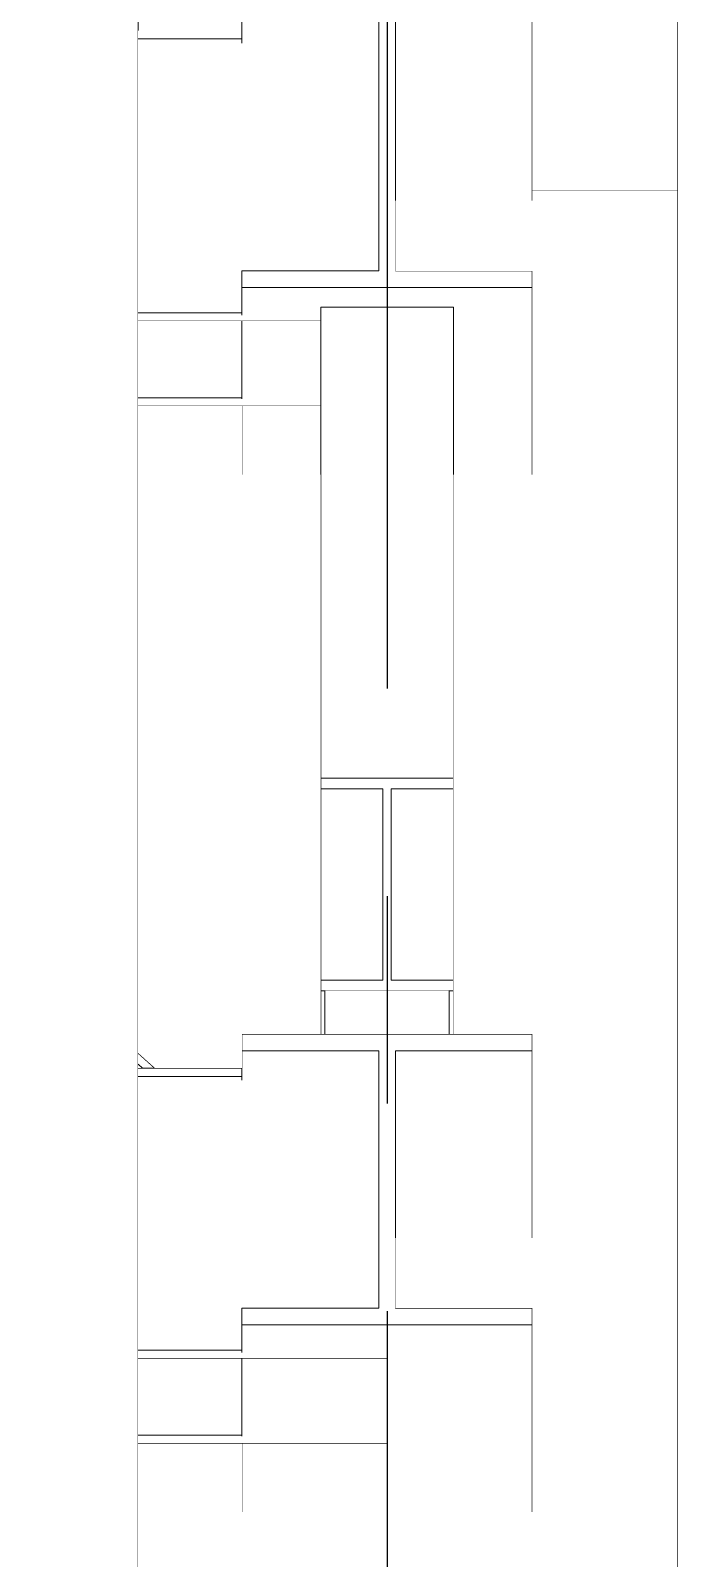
# Model space of a CAD drawing. Extents: x -18489 to 195597, y -1599 to 112111.
# Drawn here: x 24317 to 24395, y 28376 to 28560.1 of the extents above; entities that cross this region are included whole.
import ezdxf
from ezdxf.xclip import XClip

# ---------------------------------------------------------------- set-up
doc = ezdxf.new("R2010")
doc.units = 0
doc.header["$LTSCALE"] = 100
doc.header["$XCLIPFRAME"] = 2
doc.linetypes.add('188K-SM-07-F10-MECH-CR PIPE-Y2257103$0$X-S-FAB_SL ALL$0$COL-CEN-LIN', pattern=[3.25, 2.5, -0.25, 0.25, -0.25])
doc.linetypes.add('188K-SM-07-F10-MECH-CR PIPE-Y2257103$0$X-S-FAB_SL ALL$0$Wipeout_Contour', pattern=[1, 0, -1])
for name, color, linetype in [('188K-SM-07-F10-MECH-CR PIPE-Y2257103$0$X-S-FAB_SL ALL$0$A-WALL-EX', 7, 'Continuous'), ('188K-SM-07-F10-MECH-CR PIPE-Y2257103$0$X-S-FAB_SL ALL$0$A-WALL-IN', 7, 'Continuous'), ('188K-SM-07-F10-MECH-CR PIPE-Y2257103$0$X-S-FAB_SL ALL$0$ASP_1', 1, 'Continuous'), ('188K-SM-07-F10-MECH-CR PIPE-Y2257103$0$X-S-FAB_SL ALL$0$CCL', 15, '188K-SM-07-F10-MECH-CR PIPE-Y2257103$0$X-S-FAB_SL ALL$0$COL-CEN-LIN'), ('188K-SM-07-F10-MECH-CR PIPE-Y2257103$0$X-S-FAB_SL ALL$0$Hattch', 7, 'Continuous'), ('188K-SM-07-F10-MECH-CR PIPE-Y2257103$0$X-S-FAB_SL ALL$0$S-COL', 7, 'Continuous'), ('188K-SM-07-F10-MECH-CR PIPE-Y2257103$0$X-S-FAB_SL ALL$0$S-TRUSS', 7, 'Continuous')]:
    doc.layers.add(name, color=color, linetype=linetype)

# ---------------------------------------------------------------- blocks, each defined once
blk = doc.blocks.new('188K-SM-07-F10-MECH-CR PIPE-Y2257103$0$X-S-FAB_SL ALL$0$剖面元素_441_3', base_point=(23061.26, -8263.06))
at = {"layer": '188K-SM-07-F10-MECH-CR PIPE-Y2257103$0$X-S-FAB_SL ALL$0$A-WALL-EX', "color": 6, "lineweight": 0}
blk.add_line((47456.26, -5965.06), (47456.26, -6400.75), dxfattribs=at)
blk = doc.blocks.new('188K-SM-07-F10-MECH-CR PIPE-Y2257103$0$X-S-FAB_SL ALL$0$剖面元素_588_3', base_point=(23061.26, -8263.06))
at = {"layer": '188K-SM-07-F10-MECH-CR PIPE-Y2257103$0$X-S-FAB_SL ALL$0$A-WALL-IN', "color": 3, "lineweight": 0}
blk.add_line((47391.26, -5984.5), (47391.26, -6400.06), dxfattribs=at)
blk = doc.blocks.new('188K-SM-07-F10-MECH-CR PIPE-Y2257103$0$X-S-FAB_SL ALL$0$剖面元素_953_3', base_point=(23061.26, -8263.06))
at = {"color": 254, "linetype": '188K-SM-07-F10-MECH-CR PIPE-Y2257103$0$X-S-FAB_SL ALL$0$Wipeout_Contour', "lineweight": 0, "ltscale": 191120.353629}
blk.add_wipeout([(47391.26, -6034.78), (47403.76, -6034.78), (47403.76, -6033.78), (47391.26, -6033.78)], dxfattribs=at).dxf.layer = '188K-SM-07-F10-MECH-CR PIPE-Y2257103$0$X-S-FAB_SL ALL$0$Hattch'
at = {"color": 254, "linetype": '188K-SM-07-F10-MECH-CR PIPE-Y2257103$0$X-S-FAB_SL ALL$0$Wipeout_Contour', "lineweight": 0, "ltscale": 286849.718893}
blk.add_wipeout([(47391.26, -6192.78), (47391.26, -6193.78), (47421.26, -6193.78), (47421.26, -6193.05), (47403.76, -6193.05), (47403.76, -6192.78)], dxfattribs=at).dxf.layer = '188K-SM-07-F10-MECH-CR PIPE-Y2257103$0$X-S-FAB_SL ALL$0$Hattch'
at = {"layer": '188K-SM-07-F10-MECH-CR PIPE-Y2257103$0$X-S-FAB_SL ALL$0$S-TRUSS', "color": 8, "lineweight": 0}
for p, q in [((47391.26, -6193.78), (47421.26, -6193.78)), ((47421.26, -6193.78), (47421.26, -6193.05))]:
    blk.add_line(p, q, dxfattribs=at)
at = {"color": 254, "linetype": '188K-SM-07-F10-MECH-CR PIPE-Y2257103$0$X-S-FAB_SL ALL$0$Wipeout_Contour', "lineweight": 0, "ltscale": 382314.546626}
blk.add_wipeout([(47391.26, -6067.78), (47403.76, -6067.78), (47403.76, -6062.73), (47420.26, -6062.73), (47420.26, -6035.28), (47403.76, -6035.28), (47403.76, -6034.78), (47391.26, -6034.78)], dxfattribs=at).dxf.layer = '188K-SM-07-F10-MECH-CR PIPE-Y2257103$0$X-S-FAB_SL ALL$0$Hattch'
at = {"color": 254, "linetype": '188K-SM-07-F10-MECH-CR PIPE-Y2257103$0$X-S-FAB_SL ALL$0$Wipeout_Contour', "lineweight": 0, "ltscale": 382442.421858}
blk.add_wipeout([(47391.26, -6192.78), (47403.76, -6192.78), (47403.76, -6187.71), (47420.26, -6187.71), (47420.26, -6160.26), (47403.76, -6160.26), (47403.76, -6159.78), (47391.26, -6159.78)], dxfattribs=at).dxf.layer = '188K-SM-07-F10-MECH-CR PIPE-Y2257103$0$X-S-FAB_SL ALL$0$Hattch'
at = {"layer": '188K-SM-07-F10-MECH-CR PIPE-Y2257103$0$X-S-FAB_SL ALL$0$S-TRUSS', "color": 8, "lineweight": 0}
for p, q in [((47403.76, -6034.78), (47391.26, -6034.78)), ((47391.26, -6192.78), (47403.76, -6192.78))]:
    blk.add_line(p, q, dxfattribs=at)
at = {"color": 254, "linetype": '188K-SM-07-F10-MECH-CR PIPE-Y2257103$0$X-S-FAB_SL ALL$0$Wipeout_Contour', "lineweight": 0, "ltscale": 286737.366782}
blk.add_wipeout([(47403.76, -6067.78), (47391.26, -6067.78), (47391.26, -6068.78), (47413.26, -6068.78), (47413.26, -6068.07), (47403.76, -6068.07)], dxfattribs=at).dxf.layer = '188K-SM-07-F10-MECH-CR PIPE-Y2257103$0$X-S-FAB_SL ALL$0$Hattch'
at = {"color": 254, "linetype": '188K-SM-07-F10-MECH-CR PIPE-Y2257103$0$X-S-FAB_SL ALL$0$Wipeout_Contour', "lineweight": 0, "ltscale": 191184.143428}
blk.add_wipeout([(47391.26, -6158.78), (47391.26, -6159.78), (47403.76, -6159.78), (47403.76, -6158.78)], dxfattribs=at).dxf.layer = '188K-SM-07-F10-MECH-CR PIPE-Y2257103$0$X-S-FAB_SL ALL$0$Hattch'
at = {"layer": '188K-SM-07-F10-MECH-CR PIPE-Y2257103$0$X-S-FAB_SL ALL$0$S-TRUSS', "color": 8, "lineweight": 0}
for p, q in [((47403.76, -6067.78), (47391.26, -6067.78)), ((47413.26, -6068.78), (47391.26, -6068.78)), ((47391.26, -6158.78), (47391.79, -6158.78)), ((47393.29, -6158.78), (47403.76, -6158.78)), ((47391.26, -6159.78), (47403.76, -6159.78))]:
    blk.add_line(p, q, dxfattribs=at)
blk = doc.blocks.new('188K-SM-07-F10-MECH-CR PIPE-Y2257103$0$X-S-FAB_SL ALL$0$剖面元素_954_3', base_point=(23061.26, -8263.06))
at = {"color": 254, "linetype": '188K-SM-07-F10-MECH-CR PIPE-Y2257103$0$X-S-FAB_SL ALL$0$Wipeout_Contour', "lineweight": 0, "ltscale": 190904.899106}
blk.add_wipeout([(47292.38, -6068.78), (47290.88, -6068.78), (47376.26, -6144.94), (47376.26, -6143.6)], dxfattribs=at).dxf.layer = '188K-SM-07-F10-MECH-CR PIPE-Y2257103$0$X-S-FAB_SL ALL$0$Hattch'
at = {"color": 254, "linetype": '188K-SM-07-F10-MECH-CR PIPE-Y2257103$0$X-S-FAB_SL ALL$0$Wipeout_Contour', "lineweight": 0, "ltscale": 191162.158626}
blk.add_wipeout([(47391.26, -6158.31), (47391.79, -6158.78), (47393.29, -6158.78), (47391.26, -6156.97)], dxfattribs=at).dxf.layer = '188K-SM-07-F10-MECH-CR PIPE-Y2257103$0$X-S-FAB_SL ALL$0$Hattch'
at = {"color": 254, "linetype": '188K-SM-07-F10-MECH-CR PIPE-Y2257103$0$X-S-FAB_SL ALL$0$Wipeout_Contour', "lineweight": 0, "ltscale": 238656.33726}
blk.add_wipeout([(47290.88, -6068.78), (47271.34, -6068.78), (47372.26, -6158.78), (47376.26, -6158.78), (47376.26, -6144.94)], dxfattribs=at).dxf.layer = '188K-SM-07-F10-MECH-CR PIPE-Y2257103$0$X-S-FAB_SL ALL$0$Hattch'
at = {"color": 254, "linetype": '188K-SM-07-F10-MECH-CR PIPE-Y2257103$0$X-S-FAB_SL ALL$0$Wipeout_Contour', "lineweight": 0, "ltscale": 143370.338763}
blk.add_wipeout([(47391.26, -6158.78), (47391.79, -6158.78), (47391.26, -6158.31)], dxfattribs=at).dxf.layer = '188K-SM-07-F10-MECH-CR PIPE-Y2257103$0$X-S-FAB_SL ALL$0$Hattch'
at = {"layer": '188K-SM-07-F10-MECH-CR PIPE-Y2257103$0$X-S-FAB_SL ALL$0$S-TRUSS', "color": 8, "lineweight": 0}
for p, q in [((47393.29, -6158.78), (47391.26, -6156.97)), ((47391.79, -6158.78), (47391.26, -6158.31)), ((47391.79, -6158.78), (47393.29, -6158.78))]:
    blk.add_line(p, q, dxfattribs=at)
at = {"color": 254, "linetype": '188K-SM-07-F10-MECH-CR PIPE-Y2257103$0$X-S-FAB_SL ALL$0$Wipeout_Contour', "lineweight": 0, "ltscale": 190857.491717}
blk.add_wipeout([(47269.84, -6068.78), (47370.75, -6158.78), (47372.26, -6158.78), (47271.34, -6068.78)], dxfattribs=at).dxf.layer = '188K-SM-07-F10-MECH-CR PIPE-Y2257103$0$X-S-FAB_SL ALL$0$Hattch'
at = {"layer": '188K-SM-07-F10-MECH-CR PIPE-Y2257103$0$X-S-FAB_SL ALL$0$S-TRUSS', "color": 8, "lineweight": 0}
for p, q in [((47269.84, -6068.78), (47271.34, -6068.78)), ((47370.75, -6158.78), (47269.84, -6068.78)), ((47372.26, -6158.78), (47271.34, -6068.78)), ((47290.88, -6068.78), (47292.38, -6068.78)), ((47376.26, -6144.94), (47290.88, -6068.78)), ((47376.26, -6143.6), (47292.38, -6068.78)), ((47370.75, -6158.78), (47372.26, -6158.78))]:
    blk.add_line(p, q, dxfattribs=at)
blk = doc.blocks.new('188K-SM-07-F10-MECH-CR PIPE-Y2257103$0$X-S-FAB_SL ALL$0$剖面元素_956_3', base_point=(23061.26, -8263.06))
at = {"color": 254, "linetype": '188K-SM-07-F10-MECH-CR PIPE-Y2257103$0$X-S-FAB_SL ALL$0$Wipeout_Contour', "lineweight": 0, "ltscale": 191140.179563}
blk.add_wipeout([(47391.26, -6068.78), (47391.26, -6078.02), (47403.76, -6078.02), (47403.76, -6068.78)], dxfattribs=at).dxf.layer = '188K-SM-07-F10-MECH-CR PIPE-Y2257103$0$X-S-FAB_SL ALL$0$Hattch'
at = {"color": 254, "linetype": '188K-SM-07-F10-MECH-CR PIPE-Y2257103$0$X-S-FAB_SL ALL$0$Wipeout_Contour', "lineweight": 0, "ltscale": 286857.6002}
blk.add_wipeout([(47391.26, -6203.02), (47391.26, -6204.02), (47421.26, -6204.02), (47421.26, -6203.12), (47403.76, -6203.12), (47403.76, -6203.02)], dxfattribs=at).dxf.layer = '188K-SM-07-F10-MECH-CR PIPE-Y2257103$0$X-S-FAB_SL ALL$0$Hattch'
at = {"layer": '188K-SM-07-F10-MECH-CR PIPE-Y2257103$0$X-S-FAB_SL ALL$0$S-TRUSS', "color": 8, "lineweight": 0}
for p, q in [((47421.26, -6204.02), (47421.26, -6203.12)), ((47391.26, -6204.02), (47421.26, -6204.02))]:
    blk.add_line(p, q, dxfattribs=at)
at = {"color": 254, "linetype": '188K-SM-07-F10-MECH-CR PIPE-Y2257103$0$X-S-FAB_SL ALL$0$Wipeout_Contour', "lineweight": 0, "ltscale": 286745.092171}
blk.add_wipeout([(47403.76, -6078.02), (47391.26, -6078.02), (47391.26, -6079.02), (47413.26, -6079.02), (47413.26, -6078.15), (47403.76, -6078.15)], dxfattribs=at).dxf.layer = '188K-SM-07-F10-MECH-CR PIPE-Y2257103$0$X-S-FAB_SL ALL$0$Hattch'
at = {"color": 254, "linetype": '188K-SM-07-F10-MECH-CR PIPE-Y2257103$0$X-S-FAB_SL ALL$0$Wipeout_Contour', "lineweight": 0, "ltscale": 191204.371928}
blk.add_wipeout([(47391.26, -6193.78), (47391.26, -6203.02), (47403.76, -6203.02), (47403.76, -6193.78)], dxfattribs=at).dxf.layer = '188K-SM-07-F10-MECH-CR PIPE-Y2257103$0$X-S-FAB_SL ALL$0$Hattch'
at = {"layer": '188K-SM-07-F10-MECH-CR PIPE-Y2257103$0$X-S-FAB_SL ALL$0$S-TRUSS', "color": 8, "lineweight": 0}
for p, q in [((47403.76, -6078.02), (47391.26, -6078.02)), ((47413.26, -6079.02), (47391.26, -6079.02)), ((47391.26, -6203.02), (47403.76, -6203.02))]:
    blk.add_line(p, q, dxfattribs=at)
blk = doc.blocks.new('188K-SM-07-F10-MECH-CR PIPE-Y2257103$0$X-S-FAB_SL ALL$0$剖面元素_959_3', base_point=(23061.26, -8263.06))
at = {"layer": '188K-SM-07-F10-MECH-CR PIPE-Y2257103$0$X-S-FAB_SL ALL$0$S-TRUSS', "color": 3, "lineweight": 0}
for p, q in [((47438.76, -6029.71), (47403.76, -6029.71)), ((47420.26, -6062.73), (47403.76, -6062.73)), ((47438.76, -6062.73), (47422.26, -6062.73)), ((47438.76, -6154.69), (47403.76, -6154.69)), ((47420.26, -6187.71), (47403.76, -6187.71)), ((47438.76, -6187.71), (47422.26, -6187.71))]:
    blk.add_line(p, q, dxfattribs=at)
at = {"color": 254, "linetype": '188K-SM-07-F10-MECH-CR PIPE-Y2257103$0$X-S-FAB_SL ALL$0$Wipeout_Contour', "lineweight": 0, "ltscale": 191177.493893}
blk.add_wipeout([(47403.76, -6031.71), (47403.76, -6035.28), (47420.26, -6035.28), (47420.26, -6031.71)], dxfattribs=at).dxf.layer = '188K-SM-07-F10-MECH-CR PIPE-Y2257103$0$X-S-FAB_SL ALL$0$Hattch'
at = {"color": 254, "linetype": '188K-SM-07-F10-MECH-CR PIPE-Y2257103$0$X-S-FAB_SL ALL$0$Wipeout_Contour', "lineweight": 0, "ltscale": 191255.705662}
blk.add_wipeout([(47422.26, -6031.71), (47422.26, -6054.28), (47438.76, -6054.28), (47438.76, -6031.71)], dxfattribs=at).dxf.layer = '188K-SM-07-F10-MECH-CR PIPE-Y2257103$0$X-S-FAB_SL ALL$0$Hattch'
at = {"color": 254, "linetype": '188K-SM-07-F10-MECH-CR PIPE-Y2257103$0$X-S-FAB_SL ALL$0$Wipeout_Contour', "lineweight": 0, "ltscale": 382467.010535}
blk.add_wipeout([(47403.76, -6068.07), (47413.26, -6068.07), (47413.26, -6067.12), (47429.26, -6067.12), (47429.26, -6087.3), (47438.76, -6087.3), (47438.76, -6064.73), (47403.76, -6064.73)], dxfattribs=at).dxf.layer = '188K-SM-07-F10-MECH-CR PIPE-Y2257103$0$X-S-FAB_SL ALL$0$Hattch'
at = {"color": 254, "linetype": '188K-SM-07-F10-MECH-CR PIPE-Y2257103$0$X-S-FAB_SL ALL$0$Wipeout_Contour', "lineweight": 0, "ltscale": 191241.245978}
blk.add_wipeout([(47420.26, -6156.69), (47403.76, -6156.69), (47403.76, -6160.26), (47420.26, -6160.26)], dxfattribs=at).dxf.layer = '188K-SM-07-F10-MECH-CR PIPE-Y2257103$0$X-S-FAB_SL ALL$0$Hattch'
at = {"color": 254, "linetype": '188K-SM-07-F10-MECH-CR PIPE-Y2257103$0$X-S-FAB_SL ALL$0$Wipeout_Contour', "lineweight": 0, "ltscale": 191319.530963}
blk.add_wipeout([(47422.26, -6156.69), (47422.26, -6179.26), (47438.76, -6179.26), (47438.76, -6156.69)], dxfattribs=at).dxf.layer = '188K-SM-07-F10-MECH-CR PIPE-Y2257103$0$X-S-FAB_SL ALL$0$Hattch'
at = {"color": 254, "linetype": '188K-SM-07-F10-MECH-CR PIPE-Y2257103$0$X-S-FAB_SL ALL$0$Wipeout_Contour', "lineweight": 0, "ltscale": 573829.61627}
blk.add_wipeout([(47403.76, -6189.71), (47403.76, -6193.05), (47421.26, -6193.05), (47421.26, -6193.78), (47403.76, -6193.78), (47403.76, -6203.12), (47421.26, -6203.12), (47421.26, -6204.02), (47403.76, -6204.02), (47403.76, -6212.28), (47438.76, -6212.28), (47438.76, -6189.71)], dxfattribs=at).dxf.layer = '188K-SM-07-F10-MECH-CR PIPE-Y2257103$0$X-S-FAB_SL ALL$0$Hattch'
at = {"layer": '188K-SM-07-F10-MECH-CR PIPE-Y2257103$0$X-S-FAB_SL ALL$0$S-TRUSS', "color": 3, "lineweight": 0}
for p, q in [((47403.76, -6029.71), (47403.76, -6031.71)), ((47438.76, -6029.71), (47438.76, -6031.71)), ((47420.26, -6031.71), (47403.76, -6031.71)), ((47420.26, -6031.71), (47420.26, -6062.73)), ((47422.26, -6031.71), (47422.26, -6062.73)), ((47438.76, -6031.71), (47422.26, -6031.71)), ((47403.76, -6062.73), (47403.76, -6064.73)), ((47438.76, -6062.73), (47438.76, -6064.73)), ((47438.76, -6064.73), (47403.76, -6064.73)), ((47403.76, -6154.69), (47403.76, -6156.69)), ((47438.76, -6154.69), (47438.76, -6156.69)), ((47420.26, -6156.69), (47403.76, -6156.69)), ((47420.26, -6156.69), (47420.26, -6187.71)), ((47422.26, -6156.69), (47422.26, -6187.71)), ((47438.76, -6156.69), (47422.26, -6156.69)), ((47403.76, -6187.71), (47403.76, -6189.71)), ((47438.76, -6187.71), (47438.76, -6189.71)), ((47438.76, -6189.71), (47403.76, -6189.71))]:
    blk.add_line(p, q, dxfattribs=at)
at = {"layer": '188K-SM-07-F10-MECH-CR PIPE-Y2257103$0$X-S-FAB_SL ALL$0$S-TRUSS', "color": 8, "lineweight": 0}
for p, q in [((47403.76, -6031.71), (47403.76, -6035.28)), ((47438.76, -6031.71), (47438.76, -6054.28)), ((47438.76, -6064.73), (47438.76, -6087.3)), ((47403.76, -6156.69), (47403.76, -6160.26)), ((47438.76, -6156.69), (47438.76, -6179.26)), ((47403.76, -6189.71), (47403.76, -6193.05)), ((47438.76, -6189.71), (47438.76, -6212.28)), ((47403.76, -6193.78), (47403.76, -6203.12)), ((47403.76, -6204.02), (47403.76, -6212.28))]:
    blk.add_line(p, q, dxfattribs=at)
at = {"color": 254, "linetype": '188K-SM-07-F10-MECH-CR PIPE-Y2257103$0$X-S-FAB_SL ALL$0$Wipeout_Contour', "lineweight": 0, "ltscale": 191183.854761}
blk.add_wipeout([(47413.26, -6068.78), (47403.76, -6068.78), (47403.76, -6078.15), (47413.26, -6078.15)], dxfattribs=at).dxf.layer = '188K-SM-07-F10-MECH-CR PIPE-Y2257103$0$X-S-FAB_SL ALL$0$Hattch'
at = {"layer": '188K-SM-07-F10-MECH-CR PIPE-Y2257103$0$X-S-FAB_SL ALL$0$S-TRUSS', "color": 8, "lineweight": 0}
blk.add_line((47403.76, -6064.73), (47403.76, -6068.07), dxfattribs=at)
at = {"color": 254, "linetype": '188K-SM-07-F10-MECH-CR PIPE-Y2257103$0$X-S-FAB_SL ALL$0$Wipeout_Contour', "lineweight": 0, "ltscale": 191188.787113}
blk.add_wipeout([(47403.76, -6079.02), (47403.76, -6087.3), (47413.26, -6087.3), (47413.26, -6079.02)], dxfattribs=at).dxf.layer = '188K-SM-07-F10-MECH-CR PIPE-Y2257103$0$X-S-FAB_SL ALL$0$Hattch'
at = {"layer": '188K-SM-07-F10-MECH-CR PIPE-Y2257103$0$X-S-FAB_SL ALL$0$S-TRUSS', "color": 8, "lineweight": 0}
for p, q in [((47403.76, -6068.78), (47403.76, -6078.15)), ((47403.76, -6079.02), (47403.76, -6087.3))]:
    blk.add_line(p, q, dxfattribs=at)
blk = doc.blocks.new('188K-SM-07-F10-MECH-CR PIPE-Y2257103$0$X-S-FAB_SL ALL$0$剖面元素_960_3', base_point=(23061.26, -8263.06))
at = {"color": 254, "linetype": '188K-SM-07-F10-MECH-CR PIPE-Y2257103$0$X-S-FAB_SL ALL$0$Wipeout_Contour', "lineweight": 0, "ltscale": 191240.455777}
blk.add_wipeout([(47413.26, -6067.12), (47413.26, -6103.41), (47429.26, -6103.41), (47429.26, -6067.12)], dxfattribs=at).dxf.layer = '188K-SM-07-F10-MECH-CR PIPE-Y2257103$0$X-S-FAB_SL ALL$0$Hattch'
at = {"color": 254, "linetype": '188K-SM-07-F10-MECH-CR PIPE-Y2257103$0$X-S-FAB_SL ALL$0$Wipeout_Contour', "lineweight": 0, "ltscale": 191249.8656}
blk.add_wipeout([(47413.26, -6125.14), (47413.26, -6148.18), (47420.76, -6148.18), (47420.76, -6125.14)], dxfattribs=at).dxf.layer = '188K-SM-07-F10-MECH-CR PIPE-Y2257103$0$X-S-FAB_SL ALL$0$Hattch'
at = {"color": 254, "linetype": '188K-SM-07-F10-MECH-CR PIPE-Y2257103$0$X-S-FAB_SL ALL$0$Wipeout_Contour', "lineweight": 0, "ltscale": 191283.584439}
blk.add_wipeout([(47421.76, -6125.14), (47421.76, -6148.18), (47429.26, -6148.18), (47429.26, -6125.14)], dxfattribs=at).dxf.layer = '188K-SM-07-F10-MECH-CR PIPE-Y2257103$0$X-S-FAB_SL ALL$0$Hattch'
at = {"color": 254, "linetype": '188K-SM-07-F10-MECH-CR PIPE-Y2257103$0$X-S-FAB_SL ALL$0$Wipeout_Contour', "lineweight": 0, "ltscale": 191243.899891}
blk.add_wipeout([(47413.26, -6154.69), (47413.76, -6154.69), (47413.76, -6149.46), (47413.26, -6149.46)], dxfattribs=at).dxf.layer = '188K-SM-07-F10-MECH-CR PIPE-Y2257103$0$X-S-FAB_SL ALL$0$Hattch'
at = {"color": 254, "linetype": '188K-SM-07-F10-MECH-CR PIPE-Y2257103$0$X-S-FAB_SL ALL$0$Wipeout_Contour', "lineweight": 0, "ltscale": 191305.384641}
blk.add_wipeout([(47428.76, -6154.69), (47429.26, -6154.69), (47429.26, -6149.46), (47428.76, -6149.46)], dxfattribs=at).dxf.layer = '188K-SM-07-F10-MECH-CR PIPE-Y2257103$0$X-S-FAB_SL ALL$0$Hattch'
at = {"layer": '188K-SM-07-F10-MECH-CR PIPE-Y2257103$0$X-S-FAB_SL ALL$0$S-TRUSS', "color": 8, "lineweight": 0}
for p, q in [((47429.26, -6067.12), (47413.26, -6067.12)), ((47413.26, -6148.18), (47413.26, -6125.14)), ((47429.26, -6148.18), (47429.26, -6125.14)), ((47413.26, -6149.46), (47413.26, -6154.69)), ((47429.26, -6149.46), (47429.26, -6154.69))]:
    blk.add_line(p, q, dxfattribs=at)
at = {"layer": '188K-SM-07-F10-MECH-CR PIPE-Y2257103$0$X-S-FAB_SL ALL$0$S-TRUSS', "color": 3, "lineweight": 0}
for p, q in [((47420.76, -6125.14), (47413.26, -6125.14)), ((47420.76, -6125.14), (47420.76, -6148.18)), ((47421.76, -6125.14), (47421.76, -6148.18)), ((47429.26, -6125.14), (47421.76, -6125.14)), ((47413.26, -6148.18), (47413.26, -6149.46)), ((47420.76, -6148.18), (47413.26, -6148.18)), ((47429.26, -6148.18), (47421.76, -6148.18)), ((47429.26, -6148.18), (47429.26, -6149.46)), ((47429.26, -6149.46), (47413.26, -6149.46))]:
    blk.add_line(p, q, dxfattribs=at)
at = {"color": 254, "linetype": '188K-SM-07-F10-MECH-CR PIPE-Y2257103$0$X-S-FAB_SL ALL$0$Wipeout_Contour', "lineweight": 0, "ltscale": 191254.924834}
blk.add_wipeout([(47413.26, -6103.41), (47413.26, -6123.86), (47429.26, -6123.86), (47429.26, -6103.41)], dxfattribs=at).dxf.layer = '188K-SM-07-F10-MECH-CR PIPE-Y2257103$0$X-S-FAB_SL ALL$0$Hattch'
at = {"layer": '188K-SM-07-F10-MECH-CR PIPE-Y2257103$0$X-S-FAB_SL ALL$0$S-TRUSS', "color": 8, "lineweight": 0}
for p, q in [((47413.26, -6103.41), (47413.26, -6067.12)), ((47429.26, -6103.41), (47429.26, -6067.12)), ((47413.26, -6123.86), (47413.26, -6103.41)), ((47429.26, -6123.86), (47429.26, -6103.41))]:
    blk.add_line(p, q, dxfattribs=at)
at = {"layer": '188K-SM-07-F10-MECH-CR PIPE-Y2257103$0$X-S-FAB_SL ALL$0$S-TRUSS', "color": 3, "lineweight": 0}
for p, q in [((47413.26, -6123.86), (47413.26, -6125.14)), ((47429.26, -6123.86), (47413.26, -6123.86)), ((47429.26, -6123.86), (47429.26, -6125.14))]:
    blk.add_line(p, q, dxfattribs=at)
blk = doc.blocks.new('188K-SM-07-F10-MECH-CR PIPE-Y2257103$0$X-S-FAB_SL ALL$0$剖面元素_1552_3', base_point=(23061.26, -8263.06))
at = {"color": 254, "linetype": '188K-SM-07-F10-MECH-CR PIPE-Y2257103$0$X-S-FAB_SL ALL$0$Wipeout_Contour', "lineweight": 0, "ltscale": 430163.373715}
blk.add_wipeout([(47391.26, -6156.97), (47393.29, -6158.78), (47403.76, -6158.78), (47403.76, -6154.69), (47413.26, -6154.69), (47413.26, -6087.3), (47403.76, -6087.3), (47403.76, -6079.02), (47391.26, -6079.02)], dxfattribs=at).dxf.layer = '188K-SM-07-F10-MECH-CR PIPE-Y2257103$0$X-S-FAB_SL ALL$0$Hattch'
at = {"color": 254, "linetype": '188K-SM-07-F10-MECH-CR PIPE-Y2257103$0$X-S-FAB_SL ALL$0$Wipeout_Contour', "lineweight": 0, "ltscale": 956526.700481}
blk.add_wipeout([(47391.26, -6400.06), (47456.26, -6400.69), (47456.26, -6053.06), (47438.76, -6053.06), (47438.76, -6054.28), (47422.26, -6054.28), (47422.26, -6062.73), (47438.76, -6062.73), (47438.76, -6087.3), (47429.26, -6087.3), (47429.26, -6154.69), (47438.76, -6154.69), (47438.76, -6179.26), (47422.26, -6179.26), (47422.26, -6187.71), (47438.76, -6187.71), (47438.76, -6212.28), (47403.76, -6212.28), (47403.76, -6204.02), (47391.26, -6204.02)], dxfattribs=at).dxf.layer = '188K-SM-07-F10-MECH-CR PIPE-Y2257103$0$X-S-FAB_SL ALL$0$Hattch'
at = {"layer": '188K-SM-07-F10-MECH-CR PIPE-Y2257103$0$X-S-FAB_SL ALL$0$S-COL', "color": 8, "lineweight": 0}
blk.add_line((47438.76, -6053.06), (47456.26, -6053.06), dxfattribs=at)
blk = doc.blocks.new('188K-SM-07-F10-MECH-CR PIPE-Y2257103$0$X-S-FAB_SL ALL$0$剖面元素_1553_3', base_point=(23061.26, -8263.06))
at = {"color": 254, "linetype": '188K-SM-07-F10-MECH-CR PIPE-Y2257103$0$X-S-FAB_SL ALL$0$Wipeout_Contour', "lineweight": 0, "ltscale": 382522.566505}
blk.add_wipeout([(47436.26, -5946.26), (47436.26, -5963.86), (47445.26, -5963.86), (47445.69, -5963.69), (47445.86, -5963.26), (47445.86, -5946.86), (47445.69, -5946.44), (47445.26, -5946.26)], dxfattribs=at).dxf.layer = '188K-SM-07-F10-MECH-CR PIPE-Y2257103$0$X-S-FAB_SL ALL$0$Hattch'
at = {"color": 254, "linetype": '188K-SM-07-F10-MECH-CR PIPE-Y2257103$0$X-S-FAB_SL ALL$0$Wipeout_Contour', "lineweight": 0, "ltscale": 286942.841144}
blk.add_wipeout([(47436.26, -6029.71), (47438.76, -6029.71), (47438.76, -6053.06), (47456.26, -6053.06), (47456.26, -5965.06), (47436.26, -5965.06)], dxfattribs=at).dxf.layer = '188K-SM-07-F10-MECH-CR PIPE-Y2257103$0$X-S-FAB_SL ALL$0$Hattch'
at = {"layer": '188K-SM-07-F10-MECH-CR PIPE-Y2257103$0$X-S-FAB_SL ALL$0$S-COL', "color": 8, "lineweight": 0}
blk.add_line((47436.26, -6029.71), (47436.26, -5979.5), dxfattribs=at)
at = {"color": 254, "linetype": '188K-SM-07-F10-MECH-CR PIPE-Y2257103$0$X-S-FAB_SL ALL$0$Wipeout_Contour', "lineweight": 0, "ltscale": 382573.744696}
blk.add_wipeout([(47446.66, -5946.86), (47446.66, -5963.26), (47446.84, -5963.69), (47447.26, -5963.86), (47456.26, -5963.86), (47456.26, -5946.26), (47447.26, -5946.26), (47446.84, -5946.44)], dxfattribs=at).dxf.layer = '188K-SM-07-F10-MECH-CR PIPE-Y2257103$0$X-S-FAB_SL ALL$0$Hattch'
blk = doc.blocks.new('188K-SM-07-F10-MECH-CR PIPE-Y2257103$0$X-S-FAB_SL ALL$0$剖面元素_2181_3', base_point=(23061.26, -8263.06))
at = {"color": 254, "linetype": '188K-SM-07-F10-MECH-CR PIPE-Y2257103$0$X-S-FAB_SL ALL$0$Wipeout_Contour', "lineweight": 0, "ltscale": 191274.642301}
blk.add_wipeout([(47428.76, -6149.46), (47413.76, -6149.46), (47413.76, -6154.69), (47428.76, -6154.69)], dxfattribs=at).dxf.layer = '188K-SM-07-F10-MECH-CR PIPE-Y2257103$0$X-S-FAB_SL ALL$0$Hattch'
at = {"layer": '188K-SM-07-F10-MECH-CR PIPE-Y2257103$0$X-S-FAB_SL ALL$0$S-TRUSS', "color": 8, "lineweight": 0}
for p, q in [((47413.76, -6154.69), (47413.76, -6149.46)), ((47428.76, -6154.69), (47428.76, -6149.46))]:
    blk.add_line(p, q, dxfattribs=at)
blk = doc.blocks.new('188K-SM-07-F10-MECH-CR PIPE-Y2257103$0$X-S-FAB_SL ALL$0$A$C2e9ab586')
at = {"layer": '188K-SM-07-F10-MECH-CR PIPE-Y2257103$0$X-S-FAB_SL ALL$0$A-WALL-EX', "lineweight": 0}
blk.add_blockref('188K-SM-07-F10-MECH-CR PIPE-Y2257103$0$X-S-FAB_SL ALL$0$剖面元素_441_3', (-28106.39, 285), dxfattribs=at)
at = {"layer": '188K-SM-07-F10-MECH-CR PIPE-Y2257103$0$X-S-FAB_SL ALL$0$A-WALL-IN', "lineweight": 0}
blk.add_blockref('188K-SM-07-F10-MECH-CR PIPE-Y2257103$0$X-S-FAB_SL ALL$0$剖面元素_588_3', (-28106.39, 285), dxfattribs=at)
at = {"layer": '188K-SM-07-F10-MECH-CR PIPE-Y2257103$0$X-S-FAB_SL ALL$0$S-TRUSS', "lineweight": 0}
blk.add_blockref('188K-SM-07-F10-MECH-CR PIPE-Y2257103$0$X-S-FAB_SL ALL$0$剖面元素_953_3', (-28106.39, 285), dxfattribs=at)
blk.add_blockref('188K-SM-07-F10-MECH-CR PIPE-Y2257103$0$X-S-FAB_SL ALL$0$剖面元素_954_3', (-28106.39, 285), dxfattribs=at)
blk.add_blockref('188K-SM-07-F10-MECH-CR PIPE-Y2257103$0$X-S-FAB_SL ALL$0$剖面元素_956_3', (-28106.39, 285), dxfattribs=at)
blk.add_blockref('188K-SM-07-F10-MECH-CR PIPE-Y2257103$0$X-S-FAB_SL ALL$0$剖面元素_959_3', (-28106.39, 285), dxfattribs=at)
blk.add_blockref('188K-SM-07-F10-MECH-CR PIPE-Y2257103$0$X-S-FAB_SL ALL$0$剖面元素_960_3', (-28106.39, 285), dxfattribs=at)
at = {"layer": '188K-SM-07-F10-MECH-CR PIPE-Y2257103$0$X-S-FAB_SL ALL$0$S-COL', "lineweight": 0}
blk.add_blockref('188K-SM-07-F10-MECH-CR PIPE-Y2257103$0$X-S-FAB_SL ALL$0$剖面元素_1552_3', (-28106.39, 285), dxfattribs=at)
blk.add_blockref('188K-SM-07-F10-MECH-CR PIPE-Y2257103$0$X-S-FAB_SL ALL$0$剖面元素_1553_3', (-28106.39, 285), dxfattribs=at)
at = {"layer": '188K-SM-07-F10-MECH-CR PIPE-Y2257103$0$X-S-FAB_SL ALL$0$S-TRUSS', "lineweight": 0}
blk.add_blockref('188K-SM-07-F10-MECH-CR PIPE-Y2257103$0$X-S-FAB_SL ALL$0$剖面元素_2181_3', (-28106.39, 285), dxfattribs=at)
blk = doc.blocks.new('188K-SM-07-F10-MECH-CR PIPE-Y2257103$0$X-S-FAB_SL ALL$0$A$Ceb448ab1')
at = {"layer": '188K-SM-07-F10-MECH-CR PIPE-Y2257103$0$X-S-FAB_SL ALL$0$CCL'}
blk.add_line((24360, 3600), (24360, 0), dxfattribs=at)
blk = doc.blocks.new('188K-SM-07-F10-MECH-CR PIPE-Y2257103$0$X-S-FAB_SL ALL')
at = {"layer": '188K-SM-07-F10-MECH-CR PIPE-Y2257103$0$X-S-FAB_SL ALL$0$ASP_1'}
blk.add_blockref('188K-SM-07-F10-MECH-CR PIPE-Y2257103$0$X-S-FAB_SL ALL$0$A$C2e9ab586', (23632.864, -73288.977), dxfattribs=at)
at = {"layer": '188K-SM-07-F10-MECH-CR PIPE-Y2257103$0$X-S-FAB_SL ALL$0$CCL'}
blk.add_blockref('188K-SM-07-F10-MECH-CR PIPE-Y2257103$0$X-S-FAB_SL ALL$0$A$Ceb448ab1', (-4473.521, -73553.977), dxfattribs=at)
blk = doc.blocks.new('188K-SM-07-F10-MECH-CR PIPE-Y2257103')
ref = blk.add_blockref('188K-SM-07-F10-MECH-CR PIPE-Y2257103$0$X-S-FAB_SL ALL', (4473.521, 99334.763))
XClip(ref).set_block_clipping_path([(-7553.4648570136, -75341.9369645483), (24026.2025623869, -67725.7696244382)])

msp = doc.modelspace()

# ---------------------------------------------------------------- block references
msp.add_blockref('188K-SM-07-F10-MECH-CR PIPE-Y2257103', (0, 0))

doc.saveas('drawing.dxf')
